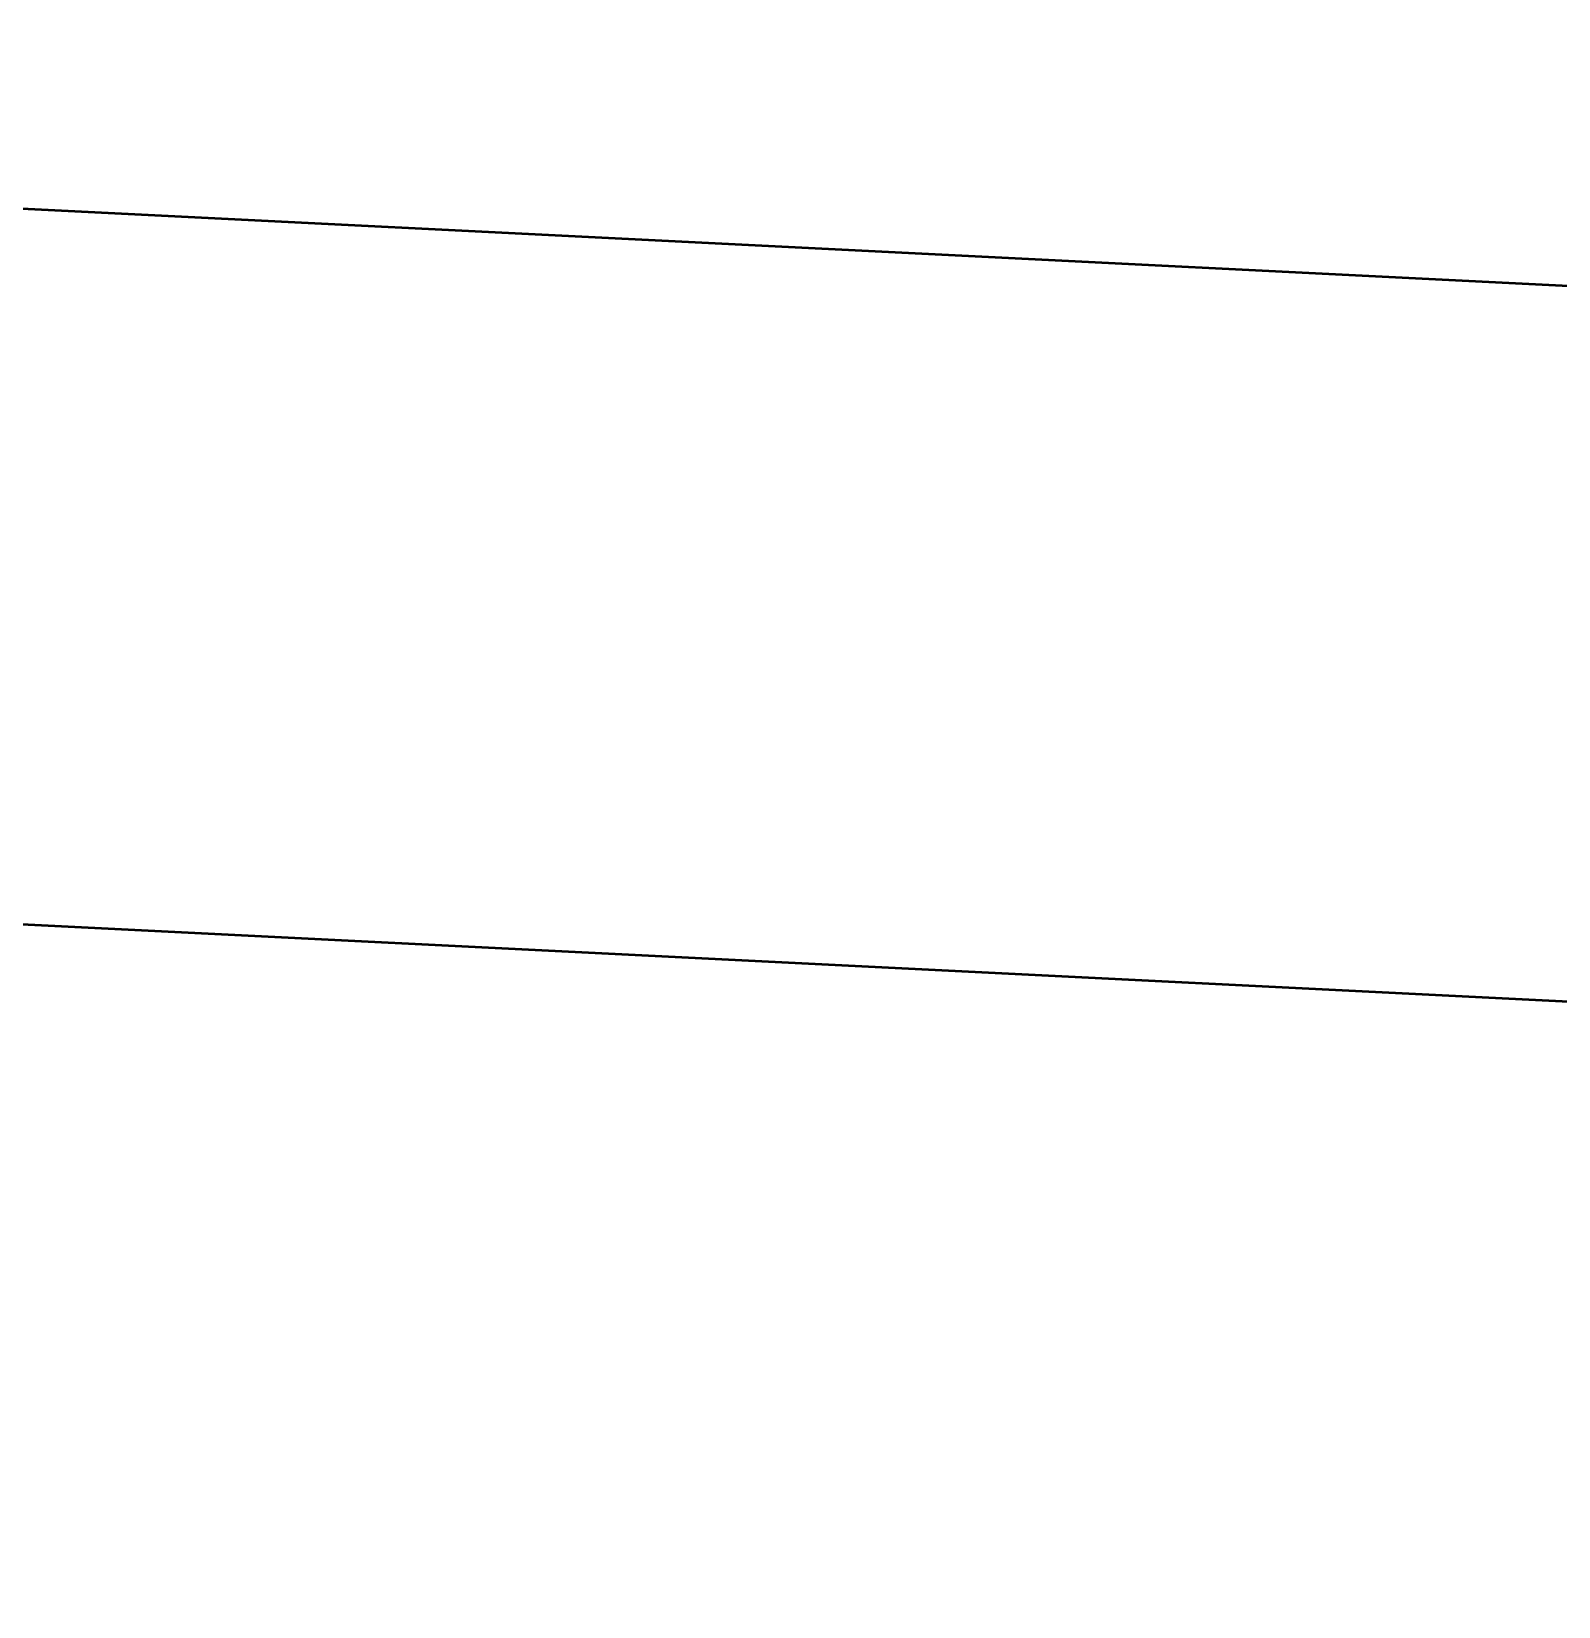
# Model space of a CAD drawing. Header units: metres. Extents: x 10 to 831, y 10 to 584.
# Drawn here: x 327.915 to 332.179, y 291.602 to 296.002 of the extents above; entities that cross this region are included whole.
import ezdxf

# ---------------------------------------------------------------- set-up
doc = ezdxf.new("R2010")
doc.units = ezdxf.units.M
doc.layers.add('CUT', color=7, linetype='Continuous', lineweight=50)
doc.layers.add('VIS', color=8, linetype='Continuous', lineweight=13)

msp = doc.modelspace()

# ---------------------------------------------------------------- linework, layer by layer
at = {"layer": 'CUT'}
for p, q in [((318, 296.002), (366, 293.6019)), ((366, 291.6021), (318, 294.002))]:
    msp.add_line(p, q, dxfattribs=at)
at = {"layer": 'VIS'}
for p, q in [((366, 293.6019), (318, 296.002)), ((325.824, 295.6108), (328.0228, 295.5008)), ((326.3736, 295.5832), (337.2472, 295.0396)), ((326.9972, 295.552), (328.7732, 295.4632)), ((327.106, 295.5468), (328.0928, 295.4972)), ((327.1692, 295.5436), (328.206, 295.4916)), ((327.374, 295.5332), (327.9644, 295.5036)), ((327.4864, 295.5276), (327.934, 295.5052)), ((327.5268, 295.5256), (328.0784, 295.498)), ((327.5504, 295.5244), (328.1356, 295.4952)), ((327.6312, 295.5204), (328.1936, 295.4924)), ((327.6452, 295.5196), (328.8892, 295.4576)), ((328.2748, 295.4884), (327.6752, 295.5184)), ((327.7552, 295.5144), (328.5304, 295.4756)), ((327.766, 295.5136), (327.9624, 295.504)), ((327.7792, 295.5132), (327.9296, 295.5056)), ((327.784, 295.5128), (327.984, 295.5028)), ((327.7888, 295.5124), (328.3044, 295.4868)), ((327.8564, 295.5092), (328.0564, 295.4992)), ((327.8752, 295.5084), (328.4748, 295.4784)), ((327.9, 295.5068), (328.0544, 295.4992)), ((327.9152, 295.5064), (328.1148, 295.4964)), ((327.9184, 295.506), (328.5116, 295.4764)), ((327.9192, 295.506), (328.0852, 295.4976)), ((328.1168, 295.496), (327.9228, 295.506)), ((327.9232, 295.506), (328.122, 295.496)), ((327.9356, 295.5052), (328.1124, 295.4964)), ((328.17, 295.4936), (327.9752, 295.5032)), ((328.0128, 295.5012), (328.2124, 295.4912)), ((328.2368, 295.49), (328.0372, 295.5)), ((328.2604, 295.4888), (328.0624, 295.4988)), ((328.086, 295.4976), (328.2784, 295.488)), ((328.0924, 295.4972), (328.292, 295.4876)), ((328.1084, 295.4964), (328.296, 295.4872)), ((329.1964, 295.442), (328.1116, 295.4964)), ((328.1168, 295.496), (330.692, 295.3672)), ((328.1428, 295.4948), (328.3404, 295.4848)), ((328.1556, 295.4944), (328.3556, 295.4844)), ((328.1648, 295.4936), (328.3236, 295.486)), ((328.3284, 295.4856), (328.1712, 295.4936)), ((328.418, 295.4812), (328.2204, 295.4908)), ((328.236, 295.4904), (328.7052, 295.4668)), ((328.2824, 295.488), (333.5428, 295.2248)), ((328.3004, 295.4868), (328.8656, 295.4588)), ((328.3404, 295.4848), (328.5312, 295.4756)), ((328.3516, 295.4844), (329.3368, 295.4352)), ((328.3548, 295.4844), (328.5548, 295.4744)), ((328.3572, 295.484), (328.5572, 295.474)), ((328.558, 295.474), (328.3584, 295.484)), ((328.3808, 295.4828), (328.5308, 295.4756)), ((328.3816, 295.4828), (328.8292, 295.4604)), ((328.4, 295.482), (328.9736, 295.4532)), ((328.4012, 295.482), (328.8372, 295.46)), ((328.4028, 295.482), (328.5768, 295.4732)), ((328.626, 295.4708), (328.4384, 295.48)), ((328.462, 295.4788), (329.3056, 295.4368)), ((328.4728, 295.4784), (328.6724, 295.4684)), ((328.5164, 295.476), (328.6704, 295.4684)), ((328.5364, 295.4752), (329.1288, 295.4456)), ((328.5612, 295.474), (328.7128, 295.4664)), ((328.562, 295.474), (328.7284, 295.4656)), ((328.5724, 295.4732), (328.7356, 295.4652)), ((328.5728, 295.4732), (328.772, 295.4636)), ((328.5728, 295.4732), (329.55, 295.4244)), ((329.5904, 295.4224), (328.5912, 295.4724)), ((328.6144, 295.4712), (329.2144, 295.4412)), ((328.6412, 295.47), (328.8412, 295.46)), ((328.6504, 295.4696), (328.7988, 295.462)), ((328.656, 295.4692), (328.8556, 295.4592)), ((328.666, 295.4688), (328.8656, 295.4588)), ((328.714, 295.4664), (328.914, 295.4564)), ((328.7248, 295.4656), (328.9244, 295.4556)), ((328.9564, 295.454), (328.7992, 295.462)), ((328.8008, 295.462), (329.278, 295.438)), ((328.82, 295.4612), (329.3356, 295.4352)), ((329.0412, 295.45), (328.8504, 295.4596)), ((329.0524, 295.4492), (328.8544, 295.4592)), ((328.8556, 295.4592), (329.048, 295.4496)), ((328.8588, 295.4592), (329.0464, 295.4496)), ((328.8616, 295.4588), (329.0344, 295.4504)), ((328.8904, 295.4576), (329.0896, 295.4476)), ((328.898, 295.4572), (329.0964, 295.4472)), ((328.946, 295.4548), (329.1428, 295.4448)), ((328.962, 295.454), (329.562, 295.424)), ((328.9632, 295.454), (329.5608, 295.424)), ((328.982, 295.4528), (329.1324, 295.4452)), ((328.9836, 295.4528), (329.1836, 295.4428)), ((329.1748, 295.4432), (328.9952, 295.4524)), ((328.9976, 295.452), (329.1816, 295.4428)), ((329.0032, 295.452), (329.2032, 295.442)), ((329.2068, 295.4416), (329.0068, 295.4516)), ((329.0084, 295.4516), (329.2068, 295.4416)), ((329.0152, 295.4512), (329.1968, 295.442)), ((330.3036, 295.3868), (329.0264, 295.4508)), ((329.1048, 295.4468), (329.698, 295.4172)), ((329.1116, 295.4464), (329.6968, 295.4172)), ((329.1176, 295.446), (329.3164, 295.436)), ((329.1328, 295.4452), (329.2868, 295.4376)), ((329.3388, 295.4352), (329.144, 295.4448)), ((329.1748, 295.4432), (329.3312, 295.4356)), ((330.3176, 295.386), (329.178, 295.4432)), ((329.2104, 295.4416), (329.41, 295.4316)), ((329.2104, 295.4416), (329.4024, 295.432)), ((329.2204, 295.4408), (329.42, 295.4312)), ((329.426, 295.4308), (329.2264, 295.4408)), ((329.2432, 295.44), (329.6876, 295.4176)), ((329.4632, 295.4288), (329.2768, 295.438)), ((329.2948, 295.4372), (331.1148, 295.3464)), ((329.296, 295.4372), (329.4944, 295.4272)), ((329.4756, 295.4284), (329.3036, 295.4368)), ((329.3056, 295.4368), (329.7708, 295.4136)), ((329.3284, 295.4356), (329.526, 295.4256)), ((329.35, 295.4344), (329.5272, 295.4256)), ((329.5672, 295.4236), (329.3908, 295.4324)), ((329.5844, 295.4228), (329.4272, 295.4308)), ((329.4284, 295.4304), (330.024, 295.4008)), ((329.432, 295.4304), (329.632, 295.4204)), ((329.4468, 295.4296), (329.6208, 295.4208)), ((329.4568, 295.4292), (329.6564, 295.4192)), ((329.468, 295.4288), (329.668, 295.4188)), ((329.472, 295.4284), (329.6236, 295.4208)), ((329.4848, 295.4276), (329.6756, 295.4184)), ((329.5132, 295.4264), (329.7128, 295.4164)), ((329.7264, 295.4156), (329.5268, 295.4256)), ((329.5536, 295.4244), (329.7532, 295.4144)), ((329.5556, 295.4244), (329.7552, 295.4144)), ((329.5608, 295.424), (329.7272, 295.4156)), ((329.752, 295.4144), (329.5644, 295.4236)), ((329.5756, 295.4232), (330.0232, 295.4008)), ((329.6088, 295.4216), (329.7964, 295.412)), ((329.6252, 295.4208), (329.8176, 295.4112)), ((329.8444, 295.4096), (329.6464, 295.4196)), ((329.6524, 295.4192), (332.1776, 295.2932)), ((329.816, 295.4112), (329.6612, 295.4188)), ((329.6696, 295.4184), (329.8692, 295.4084)), ((329.7552, 295.4144), (329.914, 295.4064)), ((329.7556, 295.4144), (329.9556, 295.4044)), ((329.7684, 295.4136), (329.9676, 295.4036)), ((329.7764, 295.4132), (330.328, 295.3856)), ((329.8004, 295.412), (329.9568, 295.404)), ((329.8076, 295.4116), (330.3732, 295.3832)), ((329.8364, 295.41), (330.0364, 295.4)), ((329.8544, 295.4092), (330.2904, 295.3876)), ((329.8648, 295.4088), (330.0644, 295.3988)), ((329.8808, 295.408), (330.4432, 295.38)), ((329.884, 295.4076), (330.0344, 295.4004)), ((329.9112, 295.4064), (330.1112, 295.3964)), ((329.9236, 295.406), (330.1236, 295.396)), ((329.93, 295.4056), (330.504, 295.3768)), ((329.978, 295.4032), (330.1696, 295.3936)), ((330.2236, 295.3908), (330.0244, 295.4008)), ((330.0472, 295.3996), (330.2032, 295.392)), ((330.2124, 295.3912), (330.0556, 295.3992)), ((330.0868, 295.3976), (330.2864, 295.3876)), ((330.1008, 295.3968), (330.6524, 295.3692)), ((330.1192, 295.396), (330.3168, 295.386)), ((330.1264, 295.3956), (330.3232, 295.386)), ((330.1284, 295.3956), (330.7188, 295.366)), ((330.132, 295.3956), (330.28, 295.388)), ((330.1328, 295.3952), (331.0212, 295.3508)), ((330.1428, 295.3948), (330.3168, 295.386)), ((330.1948, 295.3924), (330.7104, 295.3664)), ((330.1976, 295.392), (330.3936, 295.3824)), ((330.3956, 295.3824), (330.198, 295.392)), ((330.2036, 295.392), (330.3668, 295.3836)), ((330.2256, 295.3908), (330.4196, 295.3812)), ((330.2264, 295.3908), (332.002, 295.302)), ((330.2404, 295.39), (330.44, 295.38)), ((330.256, 295.3892), (330.456, 295.3792)), ((330.2708, 295.3884), (330.4708, 295.3784)), ((330.2916, 295.3876), (330.4892, 295.3776)), ((330.3064, 295.3868), (330.5064, 295.3768)), ((330.312, 295.3864), (330.5116, 295.3764)), ((330.312, 295.3864), (330.5108, 295.3764)), ((330.34, 295.3852), (331.7384, 295.3152)), ((330.3524, 295.3844), (330.5524, 295.3744)), ((330.3588, 295.384), (330.5464, 295.3748)), ((330.566, 295.3736), (330.37, 295.3836)), ((330.3828, 295.3828), (330.5344, 295.3752)), ((330.3948, 295.3824), (330.5872, 295.3728)), ((330.4112, 295.3816), (330.9416, 295.3548)), ((330.4264, 295.3808), (330.5828, 295.3728)), ((330.6368, 295.37), (330.4388, 295.38)), ((330.4708, 295.3784), (330.9184, 295.356)), ((331.072, 295.3484), (330.4728, 295.3784)), ((330.4828, 295.378), (330.6812, 295.368)), ((330.4856, 295.3776), (330.636, 295.3704)), ((330.5104, 295.3764), (331.1024, 295.3468)), ((330.7112, 295.3664), (330.5112, 295.3764)), ((330.5268, 295.3756), (331.5036, 295.3268)), ((330.546, 295.3748), (331.0112, 295.3516)), ((330.5476, 295.3748), (330.6904, 295.3676)), ((330.5596, 295.374), (330.7264, 295.3656)), ((330.5836, 295.3728), (330.7836, 295.3628)), ((330.5924, 295.3724), (331.1116, 295.3464)), ((330.5968, 295.372), (330.7956, 295.3624)), ((330.6296, 295.3704), (330.8204, 295.3608)), ((330.6544, 295.3692), (330.854, 295.3592)), ((330.658, 295.3692), (331.25, 295.3396)), ((330.6724, 295.3684), (331.272, 295.3384)), ((330.6728, 295.3684), (331.258, 295.3392)), ((330.6732, 295.3684), (330.8272, 295.3608)), ((330.8776, 295.358), (330.69, 295.3676)), ((330.7092, 295.3664), (330.8684, 295.3584)), ((330.7104, 295.3664), (330.91, 295.3564)), ((330.7244, 295.3656), (332.354, 295.2844)), ((330.7452, 295.3648), (330.9368, 295.3552)), ((330.7536, 295.3644), (331.3524, 295.3344)), ((330.9484, 295.3544), (330.7576, 295.364)), ((330.8068, 295.3616), (331.0064, 295.3516)), ((331.0292, 295.3504), (330.8296, 295.3604)), ((330.8308, 295.3604), (331.0288, 295.3504)), ((330.8324, 295.3604), (331.014, 295.3512)), ((330.8388, 295.36), (331.0128, 295.3512)), ((330.856, 295.3592), (331.0192, 295.3512)), ((330.8668, 295.3588), (331.066, 295.3488)), ((331.0672, 295.3488), (330.87, 295.3584)), ((330.8848, 295.3576), (331.4804, 295.328)), ((330.9096, 295.3564), (331.1072, 295.3468)), ((330.964, 295.3536), (331.1636, 295.344)), ((331.0024, 295.352), (331.2024, 295.342)), ((331.0132, 295.3512), (331.2132, 295.3412)), ((331.1956, 295.3424), (331.0236, 295.3508)), ((331.052, 295.3496), (331.5212, 295.326)), ((331.0704, 295.3484), (331.2704, 295.3384)), ((331.0788, 295.348), (333.0488, 295.2496)), ((331.0824, 295.348), (331.6756, 295.3184)), ((331.0868, 295.3476), (331.2372, 295.34)), ((331.2868, 295.3376), (331.092, 295.3472)), ((331.0928, 295.3472), (334.3056, 295.1868)), ((331.1092, 295.3464), (331.2968, 295.3372)), ((331.11, 295.3464), (332.0952, 295.2972)), ((331.3288, 295.3356), (331.1528, 295.3444)), ((331.1616, 295.344), (332.0052, 295.3016)), ((331.1644, 295.3436), (331.3568, 295.334)), ((331.226, 295.3408), (331.742, 295.3148)), ((331.2836, 295.338), (331.4832, 295.328)), ((331.2896, 295.3376), (331.4436, 295.33)), ((331.2932, 295.3372), (331.4452, 295.3296)), ((331.3004, 295.3368), (331.494, 295.3272)), ((331.3068, 295.3368), (331.5036, 295.3268)), ((331.3076, 295.3368), (331.7436, 295.3148)), ((331.3152, 295.3364), (331.8804, 295.308)), ((331.3456, 295.3348), (331.8224, 295.3108)), ((331.3896, 295.3324), (331.5836, 295.3228)), ((331.4044, 295.3316), (331.5472, 295.3248)), ((331.4536, 295.3292), (331.6536, 295.3192)), ((331.4604, 295.3288), (331.6516, 295.3196)), ((331.4632, 295.3288), (331.6632, 295.3188)), ((331.4672, 295.3288), (331.6672, 295.3188)), ((331.5056, 295.3268), (331.7056, 295.3168)), ((331.5064, 295.3268), (331.7052, 295.3168)), ((331.5092, 295.3264), (331.7092, 295.3164)), ((331.6892, 295.3176), (331.5096, 295.3264)), ((331.5104, 295.3264), (331.71, 295.3164)), ((331.5124, 295.3264), (331.7044, 295.3168)), ((331.7228, 295.316), (331.5232, 295.326)), ((331.5512, 295.3244), (331.7508, 295.3144)), ((331.5588, 295.324), (331.7252, 295.3156)), ((331.5716, 295.3236), (332.1228, 295.296)), ((331.8564, 295.3092), (331.6588, 295.3192)), ((331.6644, 295.3188), (332.112, 295.2964)), ((331.6884, 295.3176), (331.8388, 295.31)), ((331.69, 295.3176), (331.8892, 295.3076)), ((331.7532, 295.3144), (332.3512, 295.2844)), ((331.7556, 295.3144), (332.318, 295.286)), ((331.774, 295.3132), (331.9648, 295.3036)), ((331.7864, 295.3128), (332.2512, 295.2896)), ((331.7884, 295.3124), (331.9872, 295.3028)), ((332.0032, 295.302), (331.8156, 295.3112)), ((331.826, 295.3108), (332.3564, 295.284)), ((331.8348, 295.3104), (331.998, 295.302)), ((331.8392, 295.31), (332.0392, 295.3)), ((332.0336, 295.3004), (331.8576, 295.3092)), ((331.8592, 295.3092), (333.172, 295.2436)), ((331.8704, 295.3084), (332.0704, 295.2984)), ((331.8828, 295.308), (332.0568, 295.2992)), ((331.9056, 295.3068), (332.06, 295.2992)), ((331.9124, 295.3064), (332.112, 295.2964)), ((331.934, 295.3052), (332.1264, 295.2956)), ((331.9908, 295.3024), (332.1472, 295.2948)), ((332.0636, 295.2988), (332.2632, 295.2888)), ((332.0676, 295.2988), (332.266, 295.2888)), ((332.074, 295.2984), (332.2672, 295.2888)), ((332.29, 295.2876), (332.0912, 295.2976)), ((332.16, 295.294), (332.3592, 295.284)), ((366, 291.6021), (318, 294.002)), ((330.5784, 293.3732), (323.118, 293.746)), ((328.8776, 293.458), (324.5516, 293.6744)), ((325.408, 293.6316), (329.1856, 293.4428)), ((326.2896, 293.5876), (329.0264, 293.4508)), ((328.0984, 293.4972), (326.35, 293.5844)), ((326.6448, 293.5696), (328.8016, 293.462)), ((328.058, 293.4992), (327.0208, 293.5508)), ((327.0616, 293.5488), (329.178, 293.4432)), ((328.1248, 293.4956), (327.2812, 293.538)), ((328.1692, 293.4936), (327.304, 293.5368)), ((328.0008, 293.502), (327.4676, 293.5288)), ((327.5776, 293.5232), (328.1632, 293.494)), ((328.7972, 293.462), (327.7232, 293.516)), ((327.8376, 293.51), (328.0372, 293.5)), ((327.8968, 293.5072), (328.4692, 293.4784)), ((327.9036, 293.5068), (328.1036, 293.4968)), ((328.4924, 293.4772), (327.9116, 293.5064)), ((328.1452, 293.4948), (327.9452, 293.5048)), ((329.3592, 293.434), (327.964, 293.504)), ((328.1856, 293.4928), (327.996, 293.5024)), ((328.014, 293.5012), (328.1712, 293.4936)), ((328.6144, 293.4712), (328.0148, 293.5012)), ((328.0472, 293.4996), (328.6464, 293.4696)), ((328.2576, 293.4892), (328.0576, 293.4992)), ((328.266, 293.4888), (328.0664, 293.4988)), ((328.246, 293.4896), (328.0828, 293.498)), ((328.0992, 293.4972), (328.9592, 293.454)), ((328.3404, 293.4848), (328.1496, 293.4944)), ((328.3176, 293.486), (328.1536, 293.4944)), ((329.1396, 293.4452), (328.1544, 293.4944)), ((328.1576, 293.494), (328.686, 293.4676)), ((328.3692, 293.4836), (328.1696, 293.4936)), ((328.7356, 293.4652), (328.1864, 293.4928)), ((328.1888, 293.4924), (328.3884, 293.4824)), ((328.756, 293.464), (328.1936, 293.4924)), ((328.9868, 293.4528), (328.1992, 293.492)), ((328.3808, 293.4828), (328.2304, 293.4904)), ((328.9784, 293.4532), (328.2324, 293.4904)), ((329.9228, 293.406), (328.25, 293.4896)), ((328.4432, 293.48), (328.2516, 293.4896)), ((328.2672, 293.4888), (328.4072, 293.4816)), ((328.4912, 293.4776), (328.292, 293.4876)), ((328.4836, 293.478), (328.296, 293.4872)), ((328.2968, 293.4872), (328.4968, 293.4772)), ((328.82, 293.4612), (328.3044, 293.4868)), ((328.3056, 293.4868), (328.5028, 293.4768)), ((328.3084, 293.4864), (328.5004, 293.4768)), ((328.5216, 293.476), (328.346, 293.4848)), ((328.562, 293.474), (328.362, 293.484)), ((328.5164, 293.476), (328.3624, 293.484)), ((328.3644, 293.4836), (328.546, 293.4748)), ((328.562, 293.474), (328.3956, 293.4824)), ((328.398, 293.482), (328.598, 293.472)), ((328.5936, 293.4724), (328.4, 293.482)), ((328.4512, 293.4796), (328.6224, 293.4708)), ((328.656, 293.4692), (328.456, 293.4792)), ((328.4564, 293.4792), (328.9952, 293.4524)), ((328.662, 293.4688), (328.462, 293.4788)), ((328.9964, 293.452), (328.466, 293.4788)), ((328.668, 293.4684), (328.468, 293.4784)), ((329.4728, 293.4284), (328.4772, 293.478)), ((328.6772, 293.468), (328.4888, 293.4776)), ((328.6504, 293.4696), (328.5024, 293.4768)), ((328.7128, 293.4664), (328.5132, 293.4764)), ((328.5284, 293.4756), (328.728, 293.4656)), ((328.5596, 293.474), (328.7544, 293.4644)), ((328.7824, 293.4628), (328.5912, 293.4724)), ((328.6424, 293.47), (328.7992, 293.462)), ((328.6804, 293.468), (330.3628, 293.384)), ((328.8748, 293.4584), (328.682, 293.468)), ((328.6952, 293.4672), (329.2012, 293.442)), ((328.8988, 293.4572), (328.7004, 293.4668)), ((328.704, 293.4668), (328.904, 293.4568)), ((328.9252, 293.4556), (328.726, 293.4656)), ((328.8988, 293.4572), (328.7356, 293.4652)), ((330.1272, 293.3956), (328.7524, 293.4644)), ((329.6124, 293.4212), (328.7612, 293.464)), ((328.7656, 293.4636), (328.9428, 293.4548)), ((328.9712, 293.4536), (328.772, 293.4632)), ((328.974, 293.4532), (328.81, 293.4616)), ((328.8136, 293.4612), (329.0112, 293.4516)), ((328.982, 293.4528), (328.8316, 293.4604)), ((329.0412, 293.45), (328.8412, 293.46)), ((329.0424, 293.45), (328.8428, 293.46)), ((329.0568, 293.4492), (328.8572, 293.4592)), ((329.6096, 293.4216), (328.876, 293.458)), ((329.1052, 293.4468), (328.9264, 293.4556)), ((329.168, 293.4436), (328.9684, 293.4536)), ((329.46, 293.4288), (328.9788, 293.4532)), ((329.1328, 293.4452), (328.9788, 293.4532)), ((329.2104, 293.4416), (329.0188, 293.4512)), ((329.0316, 293.4504), (329.216, 293.4412)), ((329.0344, 293.4504), (329.234, 293.4404)), ((329.2336, 293.4404), (329.046, 293.4496)), ((329.2244, 293.4408), (329.0488, 293.4496)), ((330.0264, 293.4008), (329.052, 293.4496)), ((329.0944, 293.4472), (329.2916, 293.4376)), ((329.5396, 293.4252), (329.0948, 293.4472)), ((329.1388, 293.4452), (329.724, 293.4156)), ((329.7352, 293.4152), (329.1448, 293.4448)), ((329.1568, 293.444), (329.3568, 293.434)), ((329.7452, 293.4148), (329.1592, 293.444)), ((329.3364, 293.4352), (329.1632, 293.444)), ((329.3668, 293.4336), (329.1736, 293.4432)), ((329.3836, 293.4328), (329.1836, 293.4428)), ((329.2084, 293.4416), (329.4084, 293.4316)), ((329.2148, 293.4412), (329.3908, 293.4324)), ((330.2228, 293.3908), (329.23, 293.4404)), ((329.2704, 293.4384), (329.4272, 293.4308)), ((330.2632, 293.3888), (329.2764, 293.438)), ((329.8664, 293.4088), (329.294, 293.4372)), ((329.512, 293.4264), (329.312, 293.4364)), ((329.3272, 293.4356), (329.5268, 293.4256)), ((329.3296, 293.4356), (329.5264, 293.4256)), ((329.9, 293.4068), (329.3808, 293.4328)), ((329.5608, 293.424), (329.3944, 293.4324)), ((329.5912, 293.4224), (329.4156, 293.4312)), ((329.4224, 293.4308), (329.9948, 293.4024)), ((329.874, 293.4084), (329.426, 293.4308)), ((329.5924, 293.4224), (329.4396, 293.43)), ((329.46, 293.4288), (329.652, 293.4192)), ((330.4284, 293.3804), (329.4604, 293.4288)), ((329.6696, 293.4184), (329.4704, 293.4284)), ((329.4752, 293.4284), (329.6528, 293.4192)), ((329.688, 293.4176), (329.4888, 293.4276)), ((329.504, 293.4268), (329.704, 293.4168)), ((329.7148, 293.4164), (329.532, 293.4252)), ((329.7556, 293.4144), (329.5556, 293.4244)), ((329.7392, 293.4152), (329.5692, 293.4236)), ((329.774, 293.4132), (329.5872, 293.4228)), ((329.5904, 293.4224), (331.3896, 293.3324)), ((329.8028, 293.412), (329.6028, 293.422)), ((329.6044, 293.4216), (329.8024, 293.412)), ((329.6156, 293.4212), (329.8044, 293.4116)), ((329.8648, 293.4088), (329.6648, 293.4188)), ((329.8676, 293.4088), (329.668, 293.4188)), ((329.6692, 293.4184), (329.8096, 293.4116)), ((329.8512, 293.4096), (329.6792, 293.418)), ((330.6852, 293.3676), (329.686, 293.4176)), ((329.8772, 293.408), (329.714, 293.4164)), ((329.7284, 293.4156), (329.9232, 293.406)), ((329.884, 293.4076), (329.734, 293.4152)), ((329.9272, 293.4056), (329.7516, 293.4144)), ((329.9664, 293.4036), (329.7668, 293.4136)), ((330.2472, 293.3896), (329.7744, 293.4132)), ((329.7852, 293.4128), (329.9848, 293.4028)), ((329.978, 293.4032), (329.786, 293.4128)), ((329.9584, 293.404), (329.7944, 293.4124)), ((329.796, 293.412), (329.962, 293.404)), ((329.984, 293.4028), (329.7964, 293.412)), ((329.8196, 293.4112), (330.6796, 293.368)), ((329.8324, 293.4104), (330.0316, 293.4004)), ((330.0288, 293.4004), (329.8556, 293.4092)), ((330.0576, 293.3992), (329.8808, 293.408)), ((329.8836, 293.408), (330.0808, 293.398)), ((329.8932, 293.4072), (330.0728, 293.3984)), ((330.0836, 293.398), (329.894, 293.4072)), ((329.8984, 293.4072), (330.9976, 293.352)), ((329.9196, 293.406), (330.0956, 293.3972)), ((330.1452, 293.3948), (329.9452, 293.4048)), ((330.1404, 293.3948), (329.9468, 293.4048)), ((330.4884, 293.3776), (329.9552, 293.4044)), ((330.824, 293.3608), (329.9804, 293.4028)), ((330.132, 293.3956), (329.984, 293.4028)), ((330.1844, 293.3928), (329.996, 293.402)), ((330.6136, 293.3712), (330.014, 293.4012)), ((330.2416, 293.39), (330.0416, 293.4)), ((330.2728, 293.3884), (330.0732, 293.3984)), ((330.3128, 293.3864), (330.1216, 293.396)), ((330.9452, 293.3548), (330.1784, 293.3932)), ((330.1792, 293.3932), (330.3604, 293.384)), ((330.2728, 293.3884), (330.4728, 293.3784)), ((330.4876, 293.3776), (330.2888, 293.3876)), ((330.304, 293.3868), (330.5044, 293.3768)), ((330.7692, 293.3636), (330.3216, 293.386)), ((330.5208, 293.376), (330.334, 293.3852)), ((330.4856, 293.3776), (330.3352, 293.3852)), ((330.892, 293.3576), (330.356, 293.3844)), ((330.5296, 293.3756), (330.3668, 293.3836)), ((330.3812, 293.3828), (330.55, 293.3744)), ((330.5596, 293.374), (330.3932, 293.3824)), ((330.3956, 293.3824), (330.9888, 293.3524)), ((330.4372, 293.38), (330.6372, 293.37)), ((330.6296, 293.3704), (330.4388, 293.38)), ((331.0056, 293.3516), (330.4432, 293.38)), ((330.9428, 293.3548), (330.4504, 293.3796)), ((330.6388, 293.37), (330.4596, 293.3792)), ((330.6676, 293.3688), (330.4676, 293.3788)), ((330.5076, 293.3768), (331.092, 293.3472)), ((330.6732, 293.3684), (330.5192, 293.376)), ((330.5248, 293.3756), (330.7244, 293.3656)), ((330.734, 293.3652), (330.5464, 293.3748)), ((330.7452, 293.3648), (330.5532, 293.3744)), ((332.206, 293.2916), (330.5764, 293.3732)), ((330.612, 293.3716), (330.8036, 293.362)), ((330.63, 293.3704), (330.8296, 293.3604)), ((331.076, 293.348), (330.636, 293.37)), ((330.8144, 293.3612), (330.6616, 293.3688)), ((330.6728, 293.3684), (330.87, 293.3584)), ((330.8848, 293.3576), (330.6852, 293.3676)), ((330.7, 293.3668), (330.8952, 293.3572)), ((331.226, 293.3408), (330.7104, 293.3664)), ((330.9136, 293.3564), (330.7204, 293.366)), ((330.9456, 293.3548), (330.7452, 293.3648)), ((330.8452, 293.3596), (331.016, 293.3512)), ((331.0552, 293.3492), (330.8556, 293.3592)), ((331.0636, 293.3488), (330.864, 293.3588)), ((331.1108, 293.3464), (330.9112, 293.3564)), ((331.504, 293.3268), (330.9132, 293.3564)), ((331.0868, 293.3476), (330.9368, 293.3552)), ((330.9484, 293.3544), (331.5204, 293.326)), ((330.9584, 293.354), (332.7228, 293.266)), ((330.9708, 293.3536), (331.5096, 293.3264)), ((330.9764, 293.3532), (331.1528, 293.3444)), ((330.9824, 293.3528), (331.182, 293.3428)), ((331.5072, 293.3268), (331.0348, 293.3504)), ((331.5588, 293.324), (331.0592, 293.3492)), ((331.0712, 293.3484), (331.2116, 293.3416)), ((331.2672, 293.3388), (331.0808, 293.348)), ((331.1044, 293.3468), (331.3044, 293.3368)), ((331.2844, 293.3376), (331.1116, 293.3464)), ((331.6992, 293.3172), (331.1132, 293.3464)), ((331.306, 293.3368), (331.124, 293.3456)), ((331.2748, 293.3384), (331.1328, 293.3452)), ((331.2896, 293.3376), (331.1356, 293.3452)), ((331.3556, 293.3344), (331.1556, 293.3444)), ((331.3628, 293.334), (331.1636, 293.344)), ((331.4008, 293.332), (331.2008, 293.342)), ((332.0264, 293.3008), (331.2244, 293.3408)), ((331.2364, 293.34), (331.4364, 293.33)), ((331.4408, 293.33), (331.2408, 293.34)), ((331.8428, 293.31), (331.2692, 293.3384)), ((331.2944, 293.3372), (333.0852, 293.2476)), ((331.4724, 293.3284), (331.2952, 293.3372)), ((331.4844, 293.3276), (331.2968, 293.3372)), ((331.5124, 293.3264), (331.3208, 293.336)), ((331.3236, 293.336), (331.5232, 293.326)), ((331.5084, 293.3264), (331.3452, 293.3348)), ((331.5636, 293.324), (331.364, 293.334)), ((331.5768, 293.3232), (331.384, 293.3328)), ((331.9772, 293.3032), (331.3964, 293.332)), ((332.7604, 293.264), (331.4008, 293.332)), ((331.5992, 293.322), (331.4352, 293.3304)), ((331.4616, 293.3288), (331.6588, 293.3192)), ((331.4688, 293.3284), (331.6256, 293.3208)), ((331.6872, 293.3176), (331.494, 293.3272)), ((331.692, 293.3176), (331.5036, 293.3268)), ((331.7028, 293.3168), (331.506, 293.3268)), ((331.9628, 293.304), (331.5152, 293.3264)), ((331.7168, 293.316), (331.5172, 293.326)), ((331.6884, 293.3176), (331.538, 293.3252)), ((331.5396, 293.3252), (332.4, 293.282)), ((333.346, 293.2348), (331.552, 293.3244)), ((332.162, 293.294), (331.562, 293.324)), ((331.582, 293.3228), (331.78, 293.3132)), ((332.1556, 293.2944), (331.5832, 293.3228)), ((331.8392, 293.31), (331.6392, 293.32)), ((331.6432, 293.32), (332.642, 293.27)), ((331.8548, 293.3092), (331.6548, 293.3192)), ((331.8612, 293.3088), (331.6612, 293.3188)), ((331.6764, 293.318), (331.8712, 293.3084)), ((331.6812, 293.318), (331.8576, 293.3092)), ((331.8412, 293.31), (331.6996, 293.3172)), ((332.27, 293.2884), (331.7224, 293.316)), ((331.73, 293.3156), (332.2356, 293.2904)), ((332.3376, 293.2852), (331.7384, 293.3152)), ((331.9056, 293.3068), (331.7516, 293.3144)), ((331.9816, 293.3028), (331.792, 293.3124)), ((333.1824, 293.2428), (331.8076, 293.3116)), ((332.3364, 293.2852), (331.8256, 293.3108)), ((331.8268, 293.3108), (332.0264, 293.3008)), ((332.0636, 293.2988), (331.864, 293.3088)), ((332.0456, 293.2996), (331.8704, 293.3084)), ((332.0816, 293.298), (331.882, 293.308)), ((332.0364, 293.3), (331.8836, 293.308)), ((331.9044, 293.3068), (332.1044, 293.2968)), ((332.1208, 293.296), (331.9508, 293.3044)), ((331.9936, 293.3024), (332.1752, 293.2932)), ((332.1608, 293.294), (331.998, 293.302)), ((332.2344, 293.2904), (332.0468, 293.2996)), ((332.5576, 293.274), (332.058, 293.2992)), ((333.4556, 293.2292), (332.0616, 293.2988)), ((332.6012, 293.272), (332.0856, 293.2976)), ((332.6204, 293.2708), (332.0872, 293.2976)), ((332.28, 293.288), (332.088, 293.2976)), ((332.5836, 293.2728), (332.0912, 293.2976)), ((332.0968, 293.2972), (332.2536, 293.2892)), ((332.836, 293.26), (332.1028, 293.2968)), ((332.128, 293.2956), (335.2296, 293.1404)), ((332.3216, 293.286), (332.1428, 293.2948)), ((332.1472, 293.2948), (332.3392, 293.2852))]:
    msp.add_line(p, q, dxfattribs=at)

doc.saveas('drawing.dxf')
